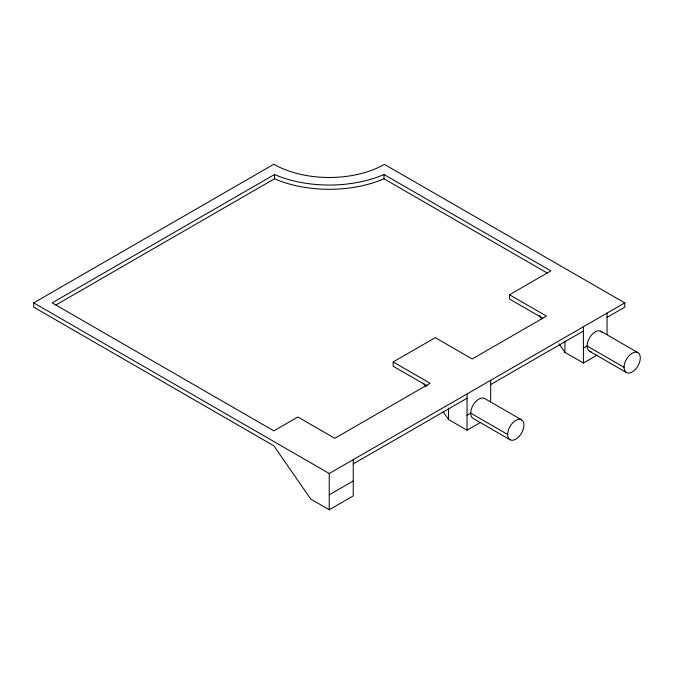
<?xml version="1.0" encoding="UTF-8"?>
<svg xmlns="http://www.w3.org/2000/svg" width="674" height="674" viewBox="0 0 674 674"><rect width="100%" height="100%" fill="white"/><g stroke="black" fill="none" stroke-linecap="round" stroke-linejoin="round"><path stroke-width="1.01" d="M353.252 459.643L353.252 495.904L329.241 509.763L310.773 499.097L273.829 445.775L33.7 307.142L33.7 302.879L273.838 164.237L277.157 166.048A78.369 45.242 0 0 0 384.407 164.38L624.781 302.879L624.781 307.142L607.055 317.378M542.865 318.288L509.519 299.037L509.519 294.774L550.902 270.881L383.978 174.507L380.296 176.04A91.437 52.791 0 0 1 277.511 175.771L274.512 174.507L52.168 302.879L273.829 430.846L297.841 416.987L334.784 438.311L430.096 383.287L393.153 361.955L393.153 366.226L427.392 385.991M55.816 305.036L274.512 178.77L277.511 180.042A91.437 52.791 0 0 0 380.296 180.303L383.978 178.779L547.271 273.054M393.153 361.955L435.269 337.64L472.213 358.972L546.462 316.098L509.519 294.774M33.7 302.879L329.241 473.502L624.781 302.879M353.252 463.906L467.04 398.216M490.68 384.568L583.406 331.027M329.241 494.834L353.252 480.975M467.04 415.277L470.73 413.145L507.674 434.477M583.406 348.096L587.105 345.964L624.048 367.288M443.206 411.806L448.564 419.548L467.04 430.206L480.68 422.337M558.982 343.757L564.938 352.359L583.406 363.025L597.046 355.147M600.981 331.313L637.916 352.645A11.492 6.639 -60 0 1 634.276 370.447A11.492 6.639 -60 0 1 624.326 364.701A11.492 6.639 -60 0 1 637.916 352.645M589.48 351.221L626.424 372.553M521.55 419.826A11.492 6.639 -60 0 0 507.952 431.882A11.492 6.639 -60 0 0 517.91 437.637A11.492 6.639 -60 0 0 521.55 419.826L484.606 398.502A11.492 6.639 -60 0 0 473.114 405.133A11.492 6.639 -60 0 0 473.114 418.411L510.058 439.734M539.318 315.381L541.702 318.819M423.542 383.422L425.926 386.859M607.055 313.115L607.055 334.439M583.406 326.764L583.406 363.025M564.938 341.01L564.938 352.359M490.68 380.296L490.68 401.628M467.04 393.953L467.04 430.206M448.564 408.191L448.564 419.548M383.978 174.507L383.978 178.779M329.241 473.502L329.241 509.763M274.512 174.507L274.512 178.77M591.165 351.744A11.492 6.639 -60 0 1 589.48 337.952A11.492 6.639 -60 0 1 602.27 332.509"/></g></svg>
